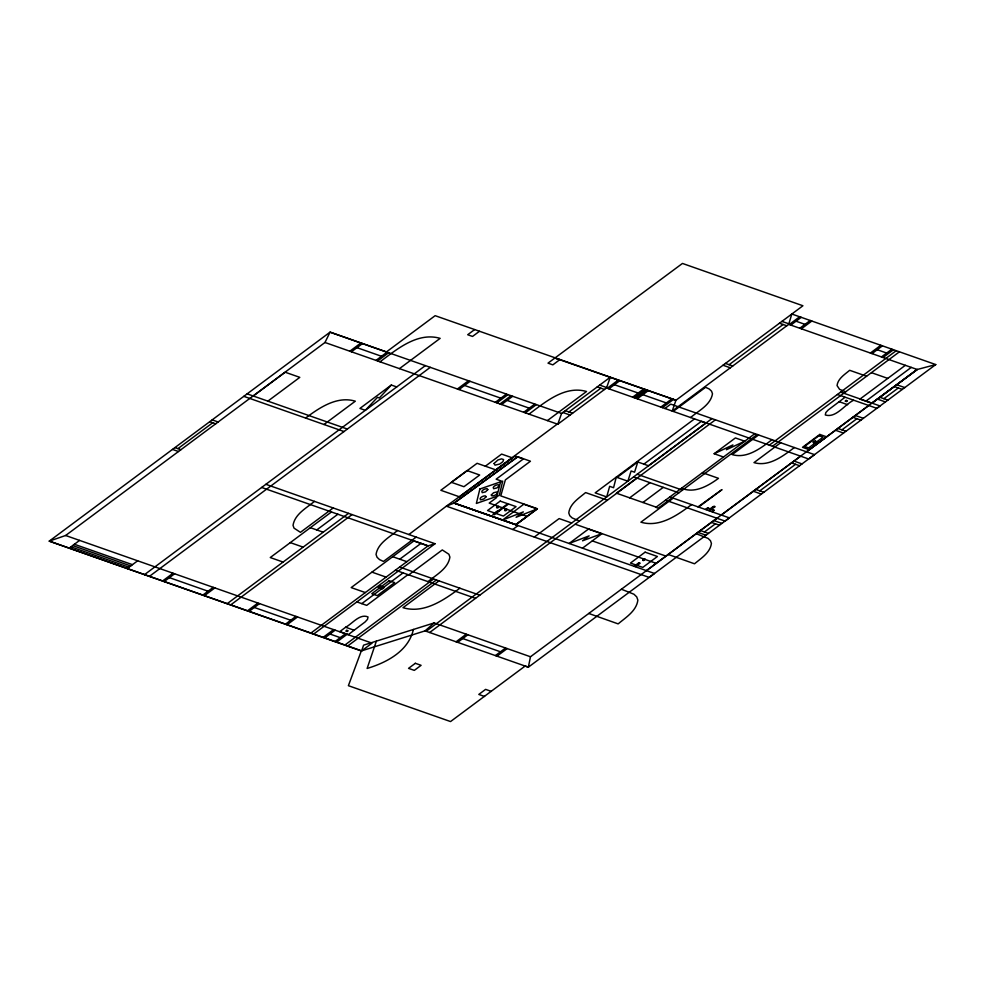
<?xml version="1.0" encoding="UTF-8"?>
<svg xmlns="http://www.w3.org/2000/svg" width="985" height="985" viewBox="0 0 985 985"><rect width="100%" height="100%" fill="white"/><g stroke="black" fill="none" stroke-linecap="round" stroke-linejoin="round"><path stroke-width="1.48" d="M871.934 403.124L917.244 369.498L788.702 324.348L791.817 314.018L935.75 364.573L917.244 369.498L530.484 656.761L528.354 667.177L425.04 630.88L361.298 650.95L49.25 541.134L330.061 332.142L561.573 413.454L610.294 377.193L606.489 387.979L808.648 458.985L814.509 454.627L670.748 404.133L664.887 408.492M781.93 321.393L789.231 323.954L672.201 411.053L675.956 400.255L554.9 358.011L559.751 359.71L552.844 364.856L547.992 363.145L682.457 263.438L802.935 305.756L675.956 400.255L435.148 315.68L386.379 351.965L330.061 332.142L324.976 342.485L65.626 535.495L49.25 541.134L361.667 650.863L363.576 645.163L434.151 622.926L530.484 656.761M376.368 641.136L367.134 668.458C386.723 662.548 408.529 651.134 413.392 629.464M324.976 342.485L557.769 424.239L561.573 413.454M361.298 650.95L348.394 685.683L450.539 721.562L525.153 666.032L528.354 667.177L935.75 364.573M381.921 587.922C380.826 591.037 386.92 585.632 382.328 587.626M391.291 385.073L379.336 397.965L377.501 397.324L365.312 410.314L359.931 408.418L391.34 385.037L396.733 386.933M425.04 630.88L434.151 622.926M408.873 534.535L446.402 506.142L454.097 503.076L515.918 524.611L527 516.386L489.176 503.101L496.551 497.622L500.848 480.852L496.157 479.202L523.367 458.948L517.617 456.929M177.928 448.643L212.723 422.75M253.231 395.982L285.17 372.219L299.809 377.353L267.871 401.129M69.196 548.14L79.588 540.408M349.835 351.214L360.904 342.977M351.448 351.78L362.517 343.543M375.999 360.399L387.068 352.162M377.6 360.966L388.669 352.728M380.001 361.803C396.967 349.293 417.443 331.785 440.147 338.36L399.454 368.636M305.609 418.046C319.559 407.642 337.092 395.675 355.314 401.19L323.979 424.498M127.262 568.53L137.654 560.797M144.549 574.6L425.36 365.62M474.598 329.593L467.69 334.74L472.529 336.439L479.449 331.292M149.461 576.323L430.285 367.343M162.624 580.953L173.015 573.221M164.224 581.507L174.616 573.775M457.409 389.001L468.478 380.752M459.01 389.555L470.079 381.318M314.461 501.377C306.458 508.075 294.798 514.096 293.037 525.337L294.022 528.132L300.437 532.331L333.201 507.952M202.861 595.088L213.252 587.356M204.474 595.642L214.865 587.91M331.477 511.966L270.247 557.547L283.064 562.053M316.764 529.942L337.892 514.219M495.332 402.311L506.401 394.074M227.227 603.645L348.542 513.345M496.933 402.877L508.001 394.64M499.998 403.961L511.067 395.711M230.736 604.876L352.064 514.589M501.599 404.515L512.668 396.278M247.53 610.774L257.922 603.042M249.131 611.328L259.523 603.596M523.725 412.284L534.793 404.047M525.325 412.85L536.394 404.613M528.97 414.131C545.222 402.188 564.75 385.209 586.518 391.488L547.389 420.595M397.46 530.533C389.457 537.219 377.797 543.24 376.048 554.469L377.046 557.251L379.508 559.578L383.448 561.45L416.162 537.096M485.346 466.2L501.624 454.085L512.311 457.84L496.034 469.956L477.085 463.295L440.824 490.284L459.453 496.822L557.288 424.079M568.936 411.952L600.875 388.188M285.539 624.121L295.931 616.388M287.14 624.687L297.532 616.955M557.769 424.239L606.945 387.647L599.68 385.098M607.277 388.262L618.346 380.025M608.878 388.816L619.959 380.579M399.775 559.184L421.026 543.363M310.94 633.047L428.106 545.85L413.959 540.888L351.177 587.589L365.3 592.551M313.723 634.02L435.038 543.732L265.876 484.312M632.653 397.177L643.734 388.94M634.266 397.731L645.335 389.494M635.694 398.236L646.763 389.998M361.778 603.62L403.062 572.888M637.295 398.802L648.364 390.565M323.178 637.344L333.57 629.612M408.012 574.624L366.703 605.369L356.865 601.909M408.763 574.895L442.29 549.938L448.877 554.26L449.899 557.116C448.113 568.628 436.195 574.797 427.995 581.655M324.779 637.898L335.171 630.166M345.637 627.248L339.788 631.607L348.333 634.611L365.115 621.941L367.504 619.343L368.021 616.967C359.796 613.249 352.088 623.973 345.637 627.248L354.181 630.252M335.06 641.518L345.452 633.774M336.661 642.072L347.052 634.34M660.837 407.064L671.905 398.827M662.437 407.63L673.506 399.393M344.959 644.99L433.634 578.995M347.742 645.963L436.417 579.968M729.097 364.709L783.137 324.496M439.002 580.879L403 607.683C423.882 613.975 443.903 600.136 459.872 588.205M514.699 455.784L517.433 456.831L454.097 503.076L515.881 524.734L537.133 508.925L523.786 504.234L502.547 520.043L523.331 511.904L516.103 517.285L537.108 508.913M512.766 529.499L518.061 525.547M789.219 324.533L799.648 316.764M673.186 411.41L705.592 387.29L709.262 389.026L711.564 391.193L712.487 393.791C710.591 405.057 698.537 410.757 690.608 417.529M790.82 325.087L801.248 317.33M361.667 650.863L372.059 643.131L65.626 535.495M799.795 328.239L810.224 320.482M801.396 328.805L811.825 321.048M534.301 537.059L559.148 518.578L571.694 522.986M694.511 418.896L595.162 492.869L606.698 496.92L609.653 486.331L613.569 487.71L616.265 477.159L627.851 481.185L631.114 470.978L634.562 472.184L637.8 461.965L617.115 477.417M643.87 464.144L701.418 421.321L706.048 422.947L648.499 465.77L637.024 461.694M426.173 631.287L711.958 418.6M636.729 478.082L616.438 493.19L656.158 507.14M429.645 632.505L715.418 419.819M629.674 497.831L649.965 482.736M588.636 528.933L569.108 543.474L589.141 535.889L582.566 540.79L602.02 533.636L582.492 548.177M642.922 502.485L663.213 487.39M456.067 641.789L466.262 634.205M457.668 642.355L467.863 634.771M714.174 453.74L735.413 437.931L744.746 441.206L726.413 449.739L732.889 444.925L714.174 453.74L723.507 457.015M754.867 433.671L655.887 507.337L658.239 508.161L757.219 434.496M673.198 498.164L640.915 522.185C659.568 527.788 677.36 515.254 691.568 504.615M758.573 434.976L732.187 454.602C747.098 458.973 760.839 448.077 772.043 439.704M870.395 353.036L880.824 345.279M872.008 353.603L882.425 345.846M881.452 356.927L891.881 349.17M883.053 357.493L893.481 349.724M769.31 445.171L896.239 350.697M772.474 446.279L899.416 351.817M780.686 442.745L753.993 462.618C769.088 467.038 783.013 456.03 794.366 447.547M495.381 655.591L505.564 648.007M496.982 656.158L507.176 648.573M698.02 506.881L722.005 489.619L698.562 507.066M844.982 397.324L828.188 409.994L825.812 412.592L825.295 414.968C836.08 418.366 844.822 404.293 853.527 400.329M705.58 509.356L707.562 507.878L710.641 508.962M706.27 509.59L708.252 508.112M708.658 510.439C713.768 504.64 718.902 505.022 709.237 510.636M905.35 365.312L859.954 399.097L871.774 403.247L917.17 369.473M711.613 511.474L713.62 509.996M712.34 511.732L714.322 510.255L711.219 509.159M865.864 401.178L911.26 367.393M813.979 441.748C812.293 443.41 816.466 441.514 814.447 441.539M646.455 570.647L716.945 518.233M806.506 451.819L868.745 405.5M721.242 515.032L800.645 456.178M704.435 531.974L715.442 523.798M759.792 490.862L795.548 464.304M841.941 429.842L856.913 418.711M883.865 398.703L898.308 387.979M515.918 524.611L537.453 508.777L500.762 495.886L505.367 479.892L530.459 461.214L517.851 456.781L454.097 503.076L654.496 573.467L649.201 577.407L446.377 506.179L515.155 455.956M435.038 543.732L428.032 545.899L261.641 487.464M498.607 506.401C494.31 506.943 497.942 509.725 498.878 506.487M506.659 509.22C502.362 509.774 505.982 512.545 506.918 509.319M644.522 559.271L643.217 560.243L644.67 559.32M796.028 321.208L805.004 324.361M877.216 349.724L886.672 353.049M779.48 323.203L786.793 325.776M871.516 372.699L887.768 378.4M866.578 376.245L849.673 370.298C844.711 374.485 837.903 378.609 837.041 385.578L839.577 389.334L845.647 391.821M840.599 392.116L880.024 405.955L876.835 408.332L837.41 394.492M839.121 401.683L847.666 404.687M725.452 363.416L732.754 365.989M723.002 365.238L730.316 367.799M614.418 384.704L638.194 393.052M642.836 394.677L666.365 402.951M597.242 386.908L604.507 389.457M565.304 410.671L572.568 413.232M562.854 412.493L570.13 415.042M356.976 347.656L381.527 356.287M464.538 385.443L500.86 398.199M507.14 400.402L529.253 408.172M702.44 472.689L718.496 478.328C708.203 485.9 694.511 493.805 681.571 488.228M637.184 474.253L682.445 490.148M633.601 476.912L678.862 492.82M669.812 496.969L729.343 517.876L725.046 521.09L665.515 500.171M607.376 500.232L585.595 492.574C579.008 498.151 569.921 503.643 568.776 512.926L569.749 515.66L572.162 517.938L579.488 520.991M247.149 393.852L347.36 429.054M243.8 396.339L344.024 431.541M575.252 524.229L665.983 556.106M589.042 529.29L601.232 533.574M592.342 540.913L656.244 563.358M498.693 511.437L497.413 510.993L492.857 514.379L494.138 514.835L508.555 504L516.066 506.635L503.397 516.066L495.874 513.431M212.169 419.881L218.153 421.986M209.731 421.703L215.715 423.809M174.936 447.596L180.92 449.689M172.498 449.406L178.482 451.512M310.361 527.689L323.191 532.196M392.683 556.697L406.842 561.672M399.614 567.052L479.769 595.199M395.391 570.192L475.533 598.351M290.304 542.624L303.121 547.131M371.936 572.137L386.046 577.099M462.765 638.563L500.478 651.799M74.392 544.274L132.458 564.664M169.42 577.641L208.057 591.222M254.327 607.462L290.735 620.255M329.975 634.032L340.256 637.64M491.355 691.396L485.593 689.365L478.784 694.437L484.558 696.457M72.656 545.555L130.722 565.956M70.932 546.847L128.986 567.237M896.719 384.741L904.772 387.585M855.337 415.473L863.389 418.329M852.899 417.295L860.939 420.139M791.521 462.876L799.574 465.72M700.421 530.546L708.461 533.402M697.971 532.368L706.011 535.212M668.212 554.469L694.524 563.789C701.148 558.224 710.234 552.733 711.416 543.424L710.456 540.679L708.055 538.389L696.173 533.698M894.282 386.551L902.322 389.407M879.851 397.275L887.891 400.119M877.401 399.085L885.441 401.942M837.915 428.413L845.955 431.27M835.477 430.236L843.517 433.08M793.972 461.054L802.012 463.91M755.766 489.434L763.806 492.291M753.328 491.244L761.356 494.101M713.866 520.548L721.907 523.404M711.429 522.37L719.469 525.214M621.412 589.227L633.946 594.226L636.741 596.91L637.861 600.099C636.495 610.959 625.881 617.386 618.149 623.887L588.771 613.47M494.064 463.492L495.012 465.142L499.703 464.058L502.879 461.706L503.618 459.589L501.537 458.862L497.954 459.97L494.064 463.492M487.809 489.619L485.531 491.872L482.244 492.672C480.237 490.678 485.285 488.375 487.206 488.72L487.809 489.619M499.223 485.667L496.957 487.92L493.657 488.72C491.663 486.725 496.699 484.423 498.619 484.768L499.223 485.667M491.306 494.987L491.921 495.886C493.842 496.231 498.878 493.916 496.871 491.934L493.583 492.734L491.306 494.987M486.073 496.797L483.795 499.038L480.508 499.838C478.599 497.831 483.487 495.553 485.457 495.886L486.073 496.797M479.855 489.016L476.358 503.446L499.235 495.517L502.732 481.099L479.855 489.016M714.716 506.93L712.906 506.647L714.716 506.93M505.108 510.058L506.376 509.664L505.108 510.058M382.34 587.971L383.608 587.577L382.34 587.971M497.056 507.226L498.324 506.832L497.056 507.226M813.339 441.871C812.711 445.048 818.215 439.039 813.339 441.871M642.996 559.665C642.355 562.854 647.871 556.833 642.996 559.665M467.075 470.571L451.327 482.293L463.935 486.713L479.683 475.004L467.075 470.571M380.173 585.94L378.228 587.392L381.22 588.451L383.165 586.998L380.173 585.94M389.235 580.719L371.788 593.696L377.255 595.617L394.69 582.64L389.235 580.719M500.208 501.106L487.538 510.538L495.049 513.173L507.731 503.741L500.208 501.106M346.794 630.326L345.809 631.065L347.163 631.533L348.161 630.806L346.794 630.326M415.338 663.299L408.541 668.359L414.316 670.379L421.112 665.318L415.338 663.299M846.14 400.402L845.155 401.129L846.509 401.609L847.494 400.883L846.14 400.402M645.113 552.166L630.462 563.063L642.774 567.397L657.426 556.488L645.113 552.166M638.908 562.718L634.352 566.116L635.633 566.56L640.188 563.174L638.908 562.718M819.791 434.434L802.492 447.313L809.276 449.702L826.587 436.823L819.791 434.434M818.954 435.727L804.536 446.451L808.648 447.904L823.066 437.168L818.954 435.727M815.457 441.206L813.511 442.659L816.503 443.706L818.449 442.253L815.457 441.206"/></g></svg>
